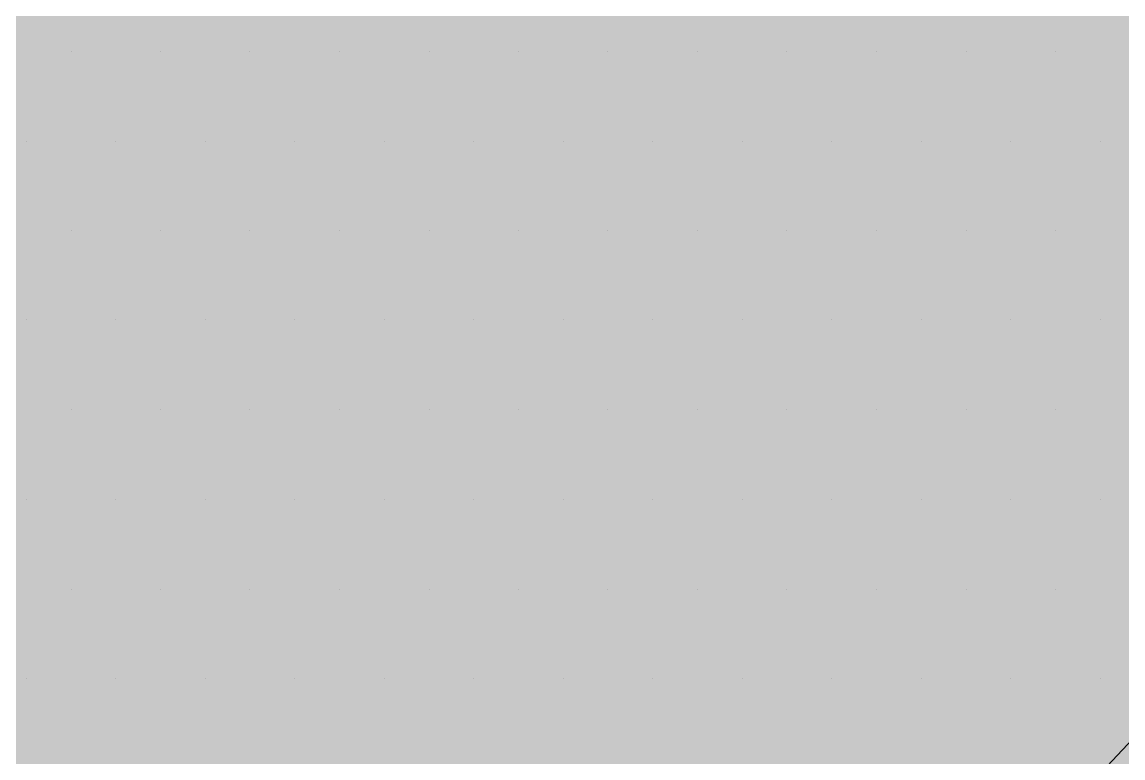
# Paper-space layout 'Layout1' of a CAD drawing. Extents: x -43 to 2298, y -18 to 768.
# Drawn here: x 737.196 to 737.873, y 374.4 to 374.852 of the extents above; entities that cross this region are included whole.
import ezdxf

# ---------------------------------------------------------------- set-up
doc = ezdxf.new("R2010")
doc.units = 0
doc.header["$LTSCALE"] = 2
doc.linetypes.add('CACHEX2', pattern=[0.75, 0.5, -0.25])
doc.layers.add('CARTOUCHE', color=7, linetype='Continuous')
doc.layers.add('LOGO', color=7, linetype='Continuous')

# ---------------------------------------------------------------- blocks, each defined once
blk = doc.blocks.new('A$C715108E3')
at = {"layer": 'LOGO', "color": 131}
for p, q in [((-7.3597, -24.9811), (-7.3597, -24.9811)), ((-7.2683, -24.9811), (-7.2683, -24.9811)), ((-7.1764, -24.9811), (-7.1764, -24.9811)), ((-7.0846, -24.9811), (-7.0846, -24.9811)), ((-6.9924, -24.9811), (-6.9924, -24.9811)), ((-6.9013, -24.9811), (-6.9013, -24.9811)), ((-6.8095, -24.9811), (-6.8095, -24.9811)), ((-6.7175, -24.9811), (-6.7175, -24.9811)), ((-6.6262, -24.9811), (-6.6262, -24.9811)), ((-6.5343, -24.9811), (-6.5343, -24.9811)), ((-6.4423, -24.9811), (-6.4423, -24.9811)), ((-6.3511, -24.9811), (-6.3511, -24.9811)), ((-7.4058, -25.0736), (-7.4058, -25.0736)), ((-7.314, -25.0736), (-7.314, -25.0736)), ((-7.2222, -25.0736), (-7.2222, -25.0736)), ((-7.1307, -25.0736), (-7.1307, -25.0736)), ((-7.0389, -25.0736), (-7.0389, -25.0736)), ((-6.947, -25.0736), (-6.947, -25.0736)), ((-6.8552, -25.0736), (-6.8552, -25.0736)), ((-6.7637, -25.0736), (-6.7637, -25.0736)), ((-6.6719, -25.0736), (-6.6719, -25.0736)), ((-6.5799, -25.0736), (-6.5799, -25.0736)), ((-6.4886, -25.0736), (-6.4886, -25.0736)), ((-6.3966, -25.0736), (-6.3966, -25.0736)), ((-6.3046, -25.0736), (-6.3046, -25.0736)), ((-7.3597, -25.1649), (-7.3597, -25.1649)), ((-7.2683, -25.1649), (-7.2683, -25.1649)), ((-7.1764, -25.1649), (-7.1764, -25.1649)), ((-7.0846, -25.1649), (-7.0846, -25.1649)), ((-6.9924, -25.1649), (-6.9924, -25.1649)), ((-6.9013, -25.1649), (-6.9013, -25.1649)), ((-6.8095, -25.1649), (-6.8095, -25.1649)), ((-6.7175, -25.1649), (-6.7175, -25.1649)), ((-6.6262, -25.1649), (-6.6262, -25.1649)), ((-6.5343, -25.1649), (-6.5343, -25.1649)), ((-6.4423, -25.1649), (-6.4423, -25.1649)), ((-6.3511, -25.1649), (-6.3511, -25.1649)), ((-7.4058, -25.2562), (-7.4058, -25.2562)), ((-7.314, -25.2562), (-7.314, -25.2562)), ((-7.2222, -25.2562), (-7.2222, -25.2562)), ((-7.1307, -25.2562), (-7.1307, -25.2562)), ((-7.0389, -25.2562), (-7.0389, -25.2562)), ((-6.947, -25.2562), (-6.947, -25.2562)), ((-6.8552, -25.2562), (-6.8552, -25.2562)), ((-6.7637, -25.2562), (-6.7637, -25.2562)), ((-6.6719, -25.2562), (-6.6719, -25.2562)), ((-6.5799, -25.2562), (-6.5799, -25.2562)), ((-6.4886, -25.2562), (-6.4886, -25.2562)), ((-6.3966, -25.2562), (-6.3966, -25.2562)), ((-6.3046, -25.2562), (-6.3046, -25.2562)), ((-7.3597, -25.3488), (-7.3597, -25.3488)), ((-7.2683, -25.3488), (-7.2683, -25.3488)), ((-7.1764, -25.3488), (-7.1764, -25.3488)), ((-7.0846, -25.3488), (-7.0846, -25.3488)), ((-6.9924, -25.3488), (-6.9924, -25.3488)), ((-6.9013, -25.3488), (-6.9013, -25.3488)), ((-6.8095, -25.3488), (-6.8095, -25.3488)), ((-6.7175, -25.3488), (-6.7175, -25.3488)), ((-6.6262, -25.3488), (-6.6262, -25.3488)), ((-6.5343, -25.3488), (-6.5343, -25.3488)), ((-6.4423, -25.3488), (-6.4423, -25.3488)), ((-6.3511, -25.3488), (-6.3511, -25.3488)), ((-7.4058, -25.4402), (-7.4058, -25.4402)), ((-7.314, -25.4402), (-7.314, -25.4402)), ((-7.2222, -25.4402), (-7.2222, -25.4402)), ((-7.1307, -25.4402), (-7.1307, -25.4402)), ((-7.0389, -25.4402), (-7.0389, -25.4402)), ((-6.947, -25.4402), (-6.947, -25.4402)), ((-6.8552, -25.4402), (-6.8552, -25.4402)), ((-6.7637, -25.4402), (-6.7637, -25.4402)), ((-6.6719, -25.4402), (-6.6719, -25.4402)), ((-6.5799, -25.4402), (-6.5799, -25.4402)), ((-6.4886, -25.4402), (-6.4886, -25.4402)), ((-6.3966, -25.4402), (-6.3966, -25.4402)), ((-6.3046, -25.4402), (-6.3046, -25.4402)), ((-7.3597, -25.5328), (-7.3597, -25.5328)), ((-7.2683, -25.5328), (-7.2683, -25.5328)), ((-7.1764, -25.5328), (-7.1764, -25.5328)), ((-7.0846, -25.5328), (-7.0846, -25.5328)), ((-6.9924, -25.5328), (-6.9924, -25.5328)), ((-6.9013, -25.5328), (-6.9013, -25.5328)), ((-6.8095, -25.5328), (-6.8095, -25.5328)), ((-6.7175, -25.5328), (-6.7175, -25.5328)), ((-6.6262, -25.5328), (-6.6262, -25.5328)), ((-6.5343, -25.5328), (-6.5343, -25.5328)), ((-6.4423, -25.5328), (-6.4423, -25.5328)), ((-6.3511, -25.5328), (-6.3511, -25.5328)), ((-7.4058, -25.6241), (-7.4058, -25.6241)), ((-7.314, -25.6241), (-7.314, -25.6241)), ((-7.2222, -25.6241), (-7.2222, -25.6241)), ((-7.1307, -25.6241), (-7.1307, -25.6241)), ((-7.0389, -25.6241), (-7.0389, -25.6241)), ((-6.947, -25.6241), (-6.947, -25.6241)), ((-6.8552, -25.6241), (-6.8552, -25.6241)), ((-6.7637, -25.6241), (-6.7637, -25.6241)), ((-6.6719, -25.6241), (-6.6719, -25.6241)), ((-6.5799, -25.6241), (-6.5799, -25.6241)), ((-6.4886, -25.6241), (-6.4886, -25.6241)), ((-6.3966, -25.6241), (-6.3966, -25.6241)), ((-6.3046, -25.6241), (-6.3046, -25.6241))]:
    blk.add_line(p, q, dxfattribs=at)
blk.add_lwpolyline([(-5.0186, -17.1537), (-4.9784, -19.1278), (-5.3896, -19.2331), (-4.7123, -20.7884), (-8.4641, -25.8566), (-8.5996, -26.1134), (-8.0987, -26.1134), (-7.2053, -26.0731), (-6.6093, -26.0457), (-6.203, -25.613), (-3.9696, -22.5417), (-2.7917, -25.1531), (-2.6026, -25.1257), (-1.9525, -24.8418), (-1.3029, -24.5438), (-2.3854, -21.8923), (1.9656, -22.2806), (2.6017, -21.6183), (3.2786, -20.7927), (-3.3817, -20.0761), (-4.3053, -16.8895)], dxfattribs=at)
blk = doc.blocks.new('A$C581E6685')
at = {"layer": 'LOGO', "color": 32, "linetype": 'CACHEX2', "ltscale": 1.5}
blk.add_ellipse((-38.0538, 23.8138), major_axis=(-19.0311, -3.534), ratio=0.590567, dxfattribs=at)
at = {"layer": 'LOGO', "color": 32}
blk.add_ellipse((-37.6144, 23.8499), major_axis=(-13.5768, -4.2839), ratio=0.791971, dxfattribs=at)
at = {"layer": 'CARTOUCHE'}
blk.add_blockref('A$C715108E3', (-31.6739, 36.3189), dxfattribs=at)
blk = doc.blocks.new('miniLogo')
at = {"layer": 'CARTOUCHE', "true_color": 0xffffff}
h = blk.add_hatch(color=7, dxfattribs=at)
h.dxf.hatch_style = 1
edge = h.paths.add_edge_path()
edge.add_spline(control_points=[(960.74149, 27.42506), (960.74149, 16.5339), (960.74149, 5.64274), (960.74149, 1.80274), (964.58149, 1.80274), (1010.12076, 1.80274), (1055.66003, 1.80274), (1059.50003, 1.80274), (1059.50003, 5.64274), (1059.50003, 16.5339), (1059.50003, 27.42506), (1059.50003, 31.26506), (1055.66003, 31.26506), (1010.12076, 31.26506), (964.58149, 31.26506), (960.74149, 31.26506), (960.74149, 27.42506)], knot_values=[0, 0, 0, 1, 1, 2.570796, 2.570796, 3.570796, 3.570796, 5.141593, 5.141593, 6.141593, 6.141593, 7.712389, 7.712389, 8.712389, 8.712389, 10.283185, 10.283185, 10.283185], weights=[1, 1, 1, 0.707107, 1, 1, 1, 0.707107, 1, 1, 1, 0.707107, 1, 1, 1, 0.707107, 1], degree=2, periodic=0)
at = {"layer": 'CARTOUCHE'}
blk.add_rational_spline([(960.74149, 27.42506), (960.74149, 16.5339), (960.74149, 5.64274), (960.74149, 1.80274), (964.58149, 1.80274), (1010.12076, 1.80274), (1055.66003, 1.80274), (1059.50003, 1.80274), (1059.50003, 5.64274), (1059.50003, 16.5339), (1059.50003, 27.42506), (1059.50003, 31.26506), (1055.66003, 31.26506), (1010.12076, 31.26506), (964.58149, 31.26506), (960.74149, 31.26506), (960.74149, 27.42506)], [1, 1, 1, 0.707106781187, 1, 1, 1, 0.707106781187, 1, 1, 1, 0.707106781187, 1, 1, 1, 0.707106781187, 1], degree=2, knots=[0, 0, 0, 1, 1, 2.570796, 2.570796, 3.570796, 3.570796, 5.141593, 5.141593, 6.141593, 6.141593, 7.712389, 7.712389, 8.712389, 8.712389, 10.283185, 10.283185, 10.283185], dxfattribs=at)
at = {"layer": 'CARTOUCHE', "xscale": 0.6, "yscale": 0.6, "zscale": 0.6}
blk.add_blockref('A$C581E6685', (998.01223, 3.18331), dxfattribs=at)

psp = doc.layouts.get("Layout1")

# ---------------------------------------------------------------- block references
at = {"layer": 'CARTOUCHE'}
psp.add_blockref('miniLogo', (-237.36632, 364.8484), dxfattribs=at)

doc.saveas('drawing.dxf')
